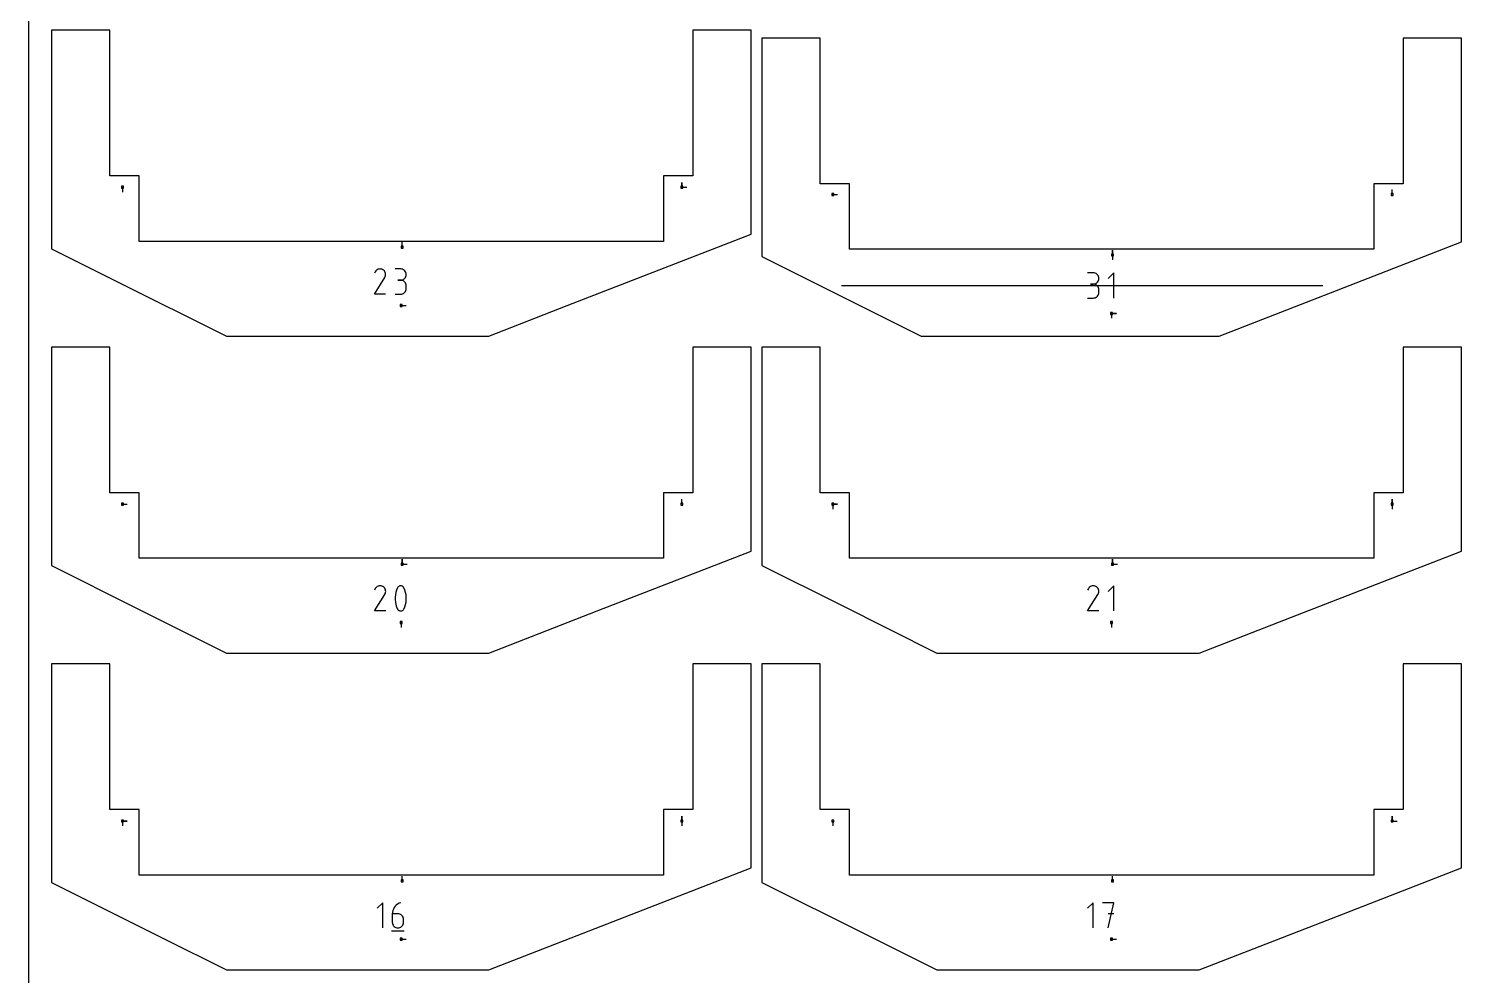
# Model space of a CAD drawing. Extents: x 0 to 800, y 0 to 1000.
# Drawn here: x 0 to 416.2, y 465.5 to 740.5 of the extents above; entities that cross this region are included whole.
import ezdxf

# ---------------------------------------------------------------- set-up
doc = ezdxf.new("R2010")
doc.units = 0

msp = doc.modelspace()

# ---------------------------------------------------------------- linework, layer by layer
at = {"layer": 'annotation', "color": 1}
for p, q in [((189.785636, 694.4519), (189.785636, 695.88065)), ((189.785636, 694.4519), (189.785636, 695.88065)), ((189.785636, 695.88065), (189.785636, 694.4519)), ((27.225626, 694.4519), (27.225626, 693.02315)), ((189.785636, 694.4519), (191.214386, 694.4519)), ((233.600639, 692.361903), (235.029389, 692.361903)), ((396.160649, 692.361903), (396.160649, 693.790653)), ((108.505631, 677.042316), (108.505631, 678.471066)), ((314.880644, 674.767323), (314.880644, 676.196073)), ((314.880644, 674.767323), (314.880644, 676.196073)), ((314.880644, 676.196073), (314.880644, 674.767323)), ((314.880644, 674.767323), (314.880644, 673.338573)), ((101.060707, 670.349608), (100.857582, 670.149203)), ((101.291476, 670.50874), (101.060707, 670.349608)), ((101.543712, 670.624995), (101.291476, 670.50874)), ((101.811237, 670.696768), (101.543712, 670.624995)), ((102.087875, 670.722453), (101.811237, 670.696768)), ((102.367446, 670.700447), (102.087875, 670.722453)), ((102.643773, 670.629144), (102.367446, 670.700447)), ((102.91068, 670.506939), (102.643773, 670.629144)), ((103.149398, 670.337426), (102.91068, 670.506939)), ((102.91068, 670.506939), (102.91068, 670.506939)), ((103.348993, 670.134011), (103.149398, 670.337426)), ((108.088151, 670.714144), (106.46356, 670.714144)), ((108.380337, 670.687918), (108.088151, 670.714144)), ((108.655274, 670.612338), (108.380337, 670.687918)), ((108.90839, 670.492054), (108.655274, 670.612338)), ((109.13511, 670.331712), (108.90839, 670.492054)), ((109.330863, 670.135963), (109.13511, 670.331712)), ((100.470353, 663.40664), (103.472702, 668.240037)), ((100.688281, 669.90913), (100.474941, 669.499886)), ((100.857582, 670.149203), (100.688281, 669.90913)), ((103.50769, 669.902928), (103.348993, 670.134011)), ((103.472702, 668.240037), (103.476292, 668.244478)), ((103.472702, 668.240037), (103.472702, 668.240037)), ((103.476292, 668.244478), (103.479733, 668.248957)), ((103.479733, 668.248957), (103.483051, 668.253512)), ((103.483051, 668.253512), (103.486266, 668.25818)), ((103.486266, 668.25818), (103.489402, 668.262999)), ((103.489402, 668.262999), (103.492482, 668.268007)), ((103.492482, 668.268007), (103.495527, 668.273241)), ((103.495527, 668.273241), (103.498561, 668.278739)), ((103.498561, 668.278739), (103.501606, 668.28454)), ((103.501606, 668.28454), (103.625573, 668.550706)), ((103.501606, 668.28454), (103.501606, 668.28454)), ((103.623712, 669.650413), (103.50769, 669.902928)), ((103.695287, 669.382698), (103.623712, 669.650413)), ((103.625573, 668.550706), (103.697992, 668.826611)), ((103.720638, 669.10602), (103.695287, 669.382698)), ((103.697992, 668.826611), (103.720638, 669.10602)), ((108.088151, 667.464964), (107.274708, 667.464964)), ((107.274708, 667.464964), (108.088151, 667.464964)), ((108.088151, 667.464964), (108.380337, 667.491196)), ((108.380337, 667.438738), (108.088151, 667.464964)), ((108.088151, 667.464964), (108.088151, 667.464964)), ((108.380337, 667.491196), (108.655274, 667.56682)), ((108.655274, 667.363158), (108.380337, 667.438738)), ((108.655274, 667.56682), (108.90839, 667.687224)), ((108.90839, 667.242873), (108.655274, 667.363158)), ((108.90839, 667.687224), (109.13511, 667.847798)), ((109.13511, 667.082532), (108.90839, 667.242873)), ((109.13511, 667.847798), (109.330863, 668.043932)), ((109.330863, 666.886782), (109.13511, 667.082532)), ((109.491075, 669.909453), (109.330863, 670.135963)), ((109.330863, 668.043932), (109.491075, 668.271014)), ((109.491075, 666.660273), (109.330863, 666.886782)), ((109.611174, 669.656832), (109.491075, 669.909453)), ((109.491075, 668.271014), (109.611174, 668.524435)), ((109.611174, 666.407651), (109.491075, 666.660273)), ((109.686587, 669.382747), (109.611174, 669.656832)), ((109.611174, 668.524435), (109.686587, 668.799583)), ((109.686587, 666.133567), (109.611174, 666.407651)), ((109.712741, 669.091848), (109.686587, 669.382747)), ((109.686587, 668.799583), (109.712741, 669.091848)), ((109.712741, 665.842668), (109.686587, 666.133567)), ((109.712741, 669.091848), (109.712741, 669.091848)), ((309.281333, 669.576647), (307.656743, 669.576647)), ((309.281333, 666.327467), (308.467891, 666.327467)), ((308.467891, 666.327467), (309.281333, 666.327467)), ((309.57352, 669.550421), (309.281333, 669.576647)), ((309.281333, 666.327467), (309.57352, 666.353699)), ((309.57352, 666.301241), (309.281333, 666.327467)), ((309.281333, 666.327467), (309.281333, 666.327467)), ((309.848457, 669.474842), (309.57352, 669.550421)), ((309.57352, 666.353699), (309.848457, 666.429323)), ((309.848457, 666.225661), (309.57352, 666.301241)), ((310.101572, 669.354557), (309.848457, 669.474842)), ((309.848457, 666.429323), (310.101572, 666.549727)), ((310.101572, 666.105377), (309.848457, 666.225661)), ((310.328293, 669.194216), (310.101572, 669.354557)), ((310.101572, 666.549727), (310.328293, 666.710301)), ((310.328293, 665.945035), (310.101572, 666.105377)), ((310.524046, 668.998466), (310.328293, 669.194216)), ((310.328293, 666.710301), (310.524046, 666.906435)), ((310.684258, 668.771956), (310.524046, 668.998466)), ((310.524046, 666.906435), (310.684258, 667.133517)), ((310.804357, 668.519335), (310.684258, 668.771956)), ((310.684258, 667.133517), (310.804357, 667.386938)), ((310.87977, 668.245251), (310.804357, 668.519335)), ((310.804357, 667.386938), (310.87977, 667.662086)), ((310.905924, 667.954351), (310.87977, 668.245251)), ((310.87977, 667.662086), (310.905924, 667.954351)), ((310.905924, 667.954351), (310.905924, 667.954351)), ((315.276053, 669.585135), (313.649627, 667.958251)), ((315.276053, 662.269203), (315.276053, 669.585135)), ((103.719534, 663.40664), (100.470353, 663.40664)), ((106.46356, 663.406929), (108.088151, 663.406929)), ((108.088151, 663.406929), (108.380337, 663.43314)), ((108.088151, 663.406929), (108.088151, 663.406929)), ((108.380337, 663.43314), (108.655274, 663.508682)), ((108.655274, 663.508682), (108.90839, 663.628918)), ((108.90839, 663.628918), (109.13511, 663.78921)), ((109.13511, 663.78921), (109.330863, 663.984922)), ((109.330863, 663.984922), (109.491075, 664.211416)), ((109.491075, 664.211416), (109.611174, 664.464056)), ((109.611174, 664.464056), (109.686587, 664.738205)), ((109.686587, 664.738205), (109.712741, 665.029225)), ((109.712741, 665.029225), (109.712741, 665.842668)), ((109.712741, 665.842668), (109.712741, 665.842668)), ((236.153232, 665.892664), (257.599799, 665.892721)), ((257.599799, 665.892721), (264.300713, 665.892582)), ((264.300713, 665.892582), (282.030077, 665.892625)), ((282.030077, 665.892625), (342.14852, 665.892627)), ((307.656743, 662.269433), (309.281333, 662.269433)), ((309.281333, 662.269433), (309.57352, 662.295644)), ((309.281333, 662.269433), (309.281333, 662.269433)), ((309.57352, 662.295644), (309.848457, 662.371185)), ((309.848457, 662.371185), (310.101572, 662.491421)), ((310.101572, 662.491421), (310.328293, 662.651713)), ((310.524046, 665.749286), (310.328293, 665.945035)), ((310.328293, 662.651713), (310.524046, 662.847425)), ((310.684258, 665.522776), (310.524046, 665.749286)), ((310.524046, 662.847425), (310.684258, 663.07392)), ((310.804357, 665.270155), (310.684258, 665.522776)), ((310.684258, 663.07392), (310.804357, 663.32656)), ((310.87977, 664.99607), (310.804357, 665.270155)), ((310.804357, 663.32656), (310.87977, 663.600708)), ((310.905924, 664.705171), (310.87977, 664.99607)), ((310.87977, 663.600708), (310.905924, 663.891729)), ((310.905924, 663.891729), (310.905924, 664.705171)), ((310.905924, 664.705171), (310.905924, 664.705171)), ((342.14852, 665.892627), (348.849239, 665.892591)), ((348.849239, 665.892591), (375.967279, 665.892545)), ((108.267506, 660.082524), (109.696256, 660.082524)), ((314.642519, 657.80753), (314.642518, 656.37878)), ((314.642519, 657.80753), (316.071269, 657.80753)), ((314.642519, 657.80753), (316.071269, 657.80753)), ((316.071269, 657.80753), (314.642519, 657.80753)), ((189.785636, 602.376897), (189.785636, 603.805647)), ((396.160648, 602.376897), (396.160648, 603.805647)), ((396.160648, 602.376897), (396.160648, 603.805647)), ((396.160648, 603.805647), (396.160648, 602.376897)), ((27.225626, 602.376897), (28.654376, 602.376897)), ((233.600639, 602.376897), (233.600638, 600.948147)), ((233.600639, 602.376897), (235.029389, 602.376897)), ((233.600639, 602.376897), (235.029389, 602.376897)), ((235.029389, 602.376897), (233.600639, 602.376897)), ((396.160648, 602.376897), (396.160648, 600.948147)), ((108.505631, 584.967313), (108.505631, 586.396063)), ((108.505631, 584.967313), (108.505631, 586.396063)), ((108.505631, 586.396063), (108.505631, 584.967313)), ((108.505631, 584.967313), (109.934381, 584.967313)), ((314.880643, 584.967313), (314.880643, 586.396063)), ((314.880643, 584.967313), (314.880643, 586.396063)), ((314.880643, 586.396063), (314.880643, 584.967313)), ((314.880643, 584.967313), (316.309393, 584.967313)), ((101.818417, 578.621765), (101.550891, 578.549992)), ((102.095054, 578.64745), (101.818417, 578.621765)), ((102.374625, 578.625444), (102.095054, 578.64745)), ((102.650953, 578.554141), (102.374625, 578.625444)), ((107.838196, 578.608462), (107.674111, 578.552046)), ((108.009952, 578.636481), (107.838196, 578.608462)), ((108.185479, 578.63481), (108.009952, 578.636481)), ((108.360882, 578.602152), (108.185479, 578.63481)), ((108.532263, 578.537212), (108.360882, 578.602152)), ((308.997627, 578.621765), (308.730102, 578.549992)), ((309.274264, 578.64745), (308.997627, 578.621765)), ((309.553836, 578.625444), (309.274264, 578.64745)), ((309.830163, 578.554141), (309.553836, 578.625444)), ((315.276605, 578.647628), (313.65018, 577.020744)), ((315.276605, 571.331697), (315.276605, 578.647628)), ((100.477533, 571.331637), (103.479882, 576.165034)), ((100.69546, 577.834127), (100.48212, 577.424883)), ((100.864762, 578.0742), (100.69546, 577.834127)), ((101.067886, 578.274605), (100.864762, 578.0742)), ((101.298655, 578.433737), (101.067886, 578.274605)), ((101.550891, 578.549992), (101.298655, 578.433737)), ((102.917859, 578.431936), (102.650953, 578.554141)), ((103.156578, 578.262422), (102.917859, 578.431936)), ((102.917859, 578.431936), (102.917859, 578.431936)), ((103.356173, 578.059007), (103.156578, 578.262422)), ((103.514869, 577.827925), (103.356173, 578.059007)), ((103.479882, 576.165034), (103.483471, 576.169475)), ((103.479882, 576.165034), (103.479882, 576.165034)), ((103.483471, 576.169475), (103.486913, 576.173954)), ((103.486913, 576.173954), (103.49023, 576.178509)), ((103.49023, 576.178509), (103.493445, 576.183177)), ((103.493445, 576.183177), (103.496581, 576.187995)), ((103.496581, 576.187995), (103.499661, 576.193003)), ((103.499661, 576.193003), (103.502706, 576.198237)), ((103.502706, 576.198237), (103.50574, 576.203736)), ((103.50574, 576.203736), (103.508786, 576.209537)), ((103.508786, 576.209537), (103.632752, 576.475703)), ((103.508786, 576.209537), (103.508786, 576.209537)), ((103.630892, 577.575409), (103.514869, 577.827925)), ((103.702466, 577.307695), (103.630892, 577.575409)), ((103.632752, 576.475703), (103.705171, 576.751607)), ((103.727817, 577.031016), (103.702466, 577.307695)), ((103.705171, 576.751607), (103.727817, 577.031016)), ((106.541402, 576.037888), (106.471292, 575.337254)), ((106.471292, 575.337254), (106.471292, 574.633728)), ((106.471292, 574.633728), (106.541402, 573.93272)), ((106.681624, 576.730219), (106.541402, 576.037888)), ((106.891955, 577.408834), (106.681624, 576.730219)), ((107.172397, 578.068324), (106.891955, 577.408834)), ((107.266837, 578.225373), (107.172397, 578.068324)), ((107.172397, 578.068324), (107.172397, 578.068324)), ((107.384534, 578.359206), (107.266837, 578.225373)), ((107.521591, 578.468529), (107.384534, 578.359206)), ((107.674111, 578.552046), (107.521591, 578.468529)), ((108.597871, 578.502736), (108.532263, 578.537212)), ((108.532263, 578.537212), (108.532263, 578.537212)), ((108.660828, 578.463135), (108.597871, 578.502736)), ((108.720828, 578.418724), (108.660828, 578.463135)), ((108.777565, 578.369816), (108.720828, 578.418724)), ((108.830734, 578.316723), (108.777565, 578.369816)), ((108.880029, 578.25976), (108.830734, 578.316723)), ((108.925144, 578.199241), (108.880029, 578.25976)), ((108.965773, 578.135477), (108.925144, 578.199241)), ((109.00161, 578.068783), (108.965773, 578.135477)), ((109.283411, 577.407934), (109.00161, 578.068783)), ((109.00161, 578.068783), (109.00161, 578.068783)), ((109.494763, 576.728299), (109.283411, 577.407934)), ((109.635663, 576.035288), (109.494763, 576.728299)), ((109.706114, 575.334314), (109.635663, 576.035288)), ((109.635663, 573.93012), (109.706114, 574.630788)), ((109.706114, 574.630788), (109.706114, 575.334314)), ((307.656743, 571.331637), (310.659092, 576.165034)), ((307.87467, 577.834127), (307.661331, 577.424883)), ((308.043972, 578.0742), (307.87467, 577.834127)), ((308.247097, 578.274605), (308.043972, 578.0742)), ((308.477866, 578.433737), (308.247097, 578.274605)), ((308.730102, 578.549992), (308.477866, 578.433737)), ((310.097069, 578.431936), (309.830163, 578.554141)), ((310.335788, 578.262422), (310.097069, 578.431936)), ((310.097069, 578.431936), (310.097069, 578.431936)), ((310.535383, 578.059007), (310.335788, 578.262422)), ((310.69408, 577.827925), (310.535383, 578.059007)), ((310.659092, 576.165034), (310.662681, 576.169475)), ((310.659092, 576.165034), (310.659092, 576.165034)), ((310.662681, 576.169475), (310.666123, 576.173954)), ((310.666123, 576.173954), (310.669441, 576.178509)), ((310.669441, 576.178509), (310.672656, 576.183177)), ((310.672656, 576.183177), (310.675792, 576.187995)), ((310.675792, 576.187995), (310.678871, 576.193003)), ((310.678871, 576.193003), (310.681917, 576.198237)), ((310.681917, 576.198237), (310.684951, 576.203736)), ((310.684951, 576.203736), (310.687996, 576.209537)), ((310.687996, 576.209537), (310.811963, 576.475703)), ((310.687996, 576.209537), (310.687996, 576.209537)), ((310.810102, 577.575409), (310.69408, 577.827925)), ((310.881677, 577.307695), (310.810102, 577.575409)), ((310.811963, 576.475703), (310.884382, 576.751607)), ((310.907028, 577.031016), (310.881677, 577.307695)), ((310.884382, 576.751607), (310.907028, 577.031016)), ((103.726713, 571.331637), (100.477533, 571.331637)), ((106.541402, 573.93272), (106.681624, 573.239642)), ((106.681624, 573.239642), (106.891955, 572.559904)), ((106.891955, 572.559904), (107.172397, 571.898919)), ((107.172397, 571.898919), (107.172397, 571.898919)), ((107.172397, 571.898919), (107.208104, 571.832358)), ((107.208104, 571.832358), (107.248433, 571.768912)), ((107.248433, 571.768912), (107.293213, 571.708774)), ((107.293213, 571.708774), (107.342276, 571.652137)), ((107.342276, 571.652137), (107.395451, 571.599192)), ((107.395451, 571.599192), (107.452568, 571.550134)), ((107.452568, 571.550134), (107.513457, 571.505153)), ((107.513457, 571.505153), (107.577949, 571.464443)), ((107.577949, 571.464443), (107.645873, 571.428196)), ((107.645873, 571.428196), (107.645873, 571.428196)), ((107.645873, 571.428196), (107.815904, 571.364634)), ((107.815904, 571.364634), (107.990286, 571.333055)), ((107.990286, 571.333055), (108.165075, 571.332172)), ((108.165075, 571.332172), (108.33633, 571.360697)), ((108.33633, 571.360697), (108.500108, 571.417343)), ((108.500108, 571.417343), (108.652467, 571.500822)), ((108.652467, 571.500822), (108.789466, 571.609845)), ((108.789466, 571.609845), (108.90716, 571.743127)), ((108.90716, 571.743127), (109.00161, 571.899378)), ((109.00161, 571.899378), (109.283411, 572.559004)), ((109.00161, 571.899378), (109.00161, 571.899378)), ((109.283411, 572.559004), (109.494763, 573.237721)), ((109.494763, 573.237721), (109.635663, 573.93012)), ((310.905923, 571.331637), (307.656743, 571.331637)), ((108.267506, 568.00752), (108.267506, 566.57877)), ((314.642519, 568.00752), (314.642518, 566.57877)), ((27.225626, 510.301893), (28.654376, 510.301893)), ((27.225626, 510.301893), (28.654376, 510.301893)), ((28.654376, 510.301893), (27.225626, 510.301893)), ((27.225626, 510.301893), (27.225626, 508.873143)), ((189.785636, 510.301893), (189.785636, 511.730643)), ((189.785636, 510.301893), (189.785636, 511.730643)), ((189.785636, 511.730643), (189.785636, 510.301893)), ((189.785636, 510.301893), (189.785636, 508.873143)), ((233.600639, 510.301893), (233.600638, 508.873143)), ((396.160648, 510.301893), (396.160648, 511.730643)), ((396.160648, 510.301893), (396.160648, 511.730643)), ((396.160648, 511.730643), (396.160648, 510.301893)), ((396.160648, 510.301893), (397.589398, 510.301893)), ((108.505631, 492.89231), (108.505631, 494.321059)), ((314.880643, 492.89231), (314.880643, 494.321059)), ((102.908386, 486.572625), (101.28196, 484.945741)), ((102.908386, 479.256693), (102.908386, 486.572625)), ((105.687603, 483.809227), (105.651631, 483.314728)), ((105.651631, 483.314728), (105.651631, 480.883119)), ((107.276221, 483.314728), (105.651631, 483.314728)), ((105.792599, 484.284343), (105.687603, 483.809227)), ((105.962234, 484.734186), (105.792599, 484.284343)), ((106.192124, 485.152865), (105.962234, 484.734186)), ((106.477885, 485.534489), (106.192124, 485.152865)), ((106.815133, 485.873168), (106.477885, 485.534489)), ((107.199483, 486.163011), (106.815133, 485.873168)), ((107.626553, 486.398127), (107.199483, 486.163011)), ((107.568407, 483.288653), (107.276221, 483.314728)), ((107.843345, 483.213451), (107.568407, 483.288653)), ((108.091957, 486.572625), (107.626553, 486.398127)), ((108.09646, 483.093657), (107.843345, 483.213451)), ((108.091957, 486.572625), (108.091957, 486.572625)), ((108.32318, 482.933806), (108.09646, 483.093657)), ((108.518933, 482.738434), (108.32318, 482.933806)), ((309.281333, 486.572625), (307.654908, 484.945741)), ((309.281333, 479.256693), (309.281333, 486.572625)), ((315.277659, 486.572625), (312.024349, 486.572625)), ((313.651233, 479.256693), (315.277659, 486.572625)), ((315.277659, 483.314728), (313.651233, 483.314728)), ((105.651631, 480.883119), (105.651631, 480.883119)), ((105.651631, 480.883119), (105.67786, 480.590869)), ((105.67786, 480.590869), (105.753462, 480.315763)), ((105.753462, 480.315763), (105.873806, 480.062404)), ((105.873806, 480.062404), (106.034264, 479.835394)), ((106.034264, 479.835394), (106.230205, 479.639336)), ((106.230205, 479.639336), (106.457001, 479.478835)), ((106.457001, 479.478835), (106.710022, 479.358491)), ((106.710022, 479.358491), (106.984639, 479.28291)), ((106.984639, 479.28291), (107.276221, 479.256693)), ((107.276221, 479.256693), (107.568407, 479.28291)), ((107.276221, 479.256693), (107.276221, 479.256693)), ((107.568407, 479.28291), (107.843345, 479.358491)), ((107.843345, 479.358491), (108.09646, 479.478835)), ((108.09646, 479.478835), (108.32318, 479.639336)), ((108.32318, 479.639336), (108.518933, 479.835394)), ((108.679145, 482.512076), (108.518933, 482.738434)), ((108.518933, 479.835394), (108.679145, 480.062404)), ((108.799244, 482.259266), (108.679145, 482.512076)), ((108.679145, 480.062404), (108.799244, 480.315763)), ((108.874657, 481.984539), (108.799244, 482.259266)), ((108.799244, 480.315763), (108.874657, 480.590869)), ((108.900811, 481.692431), (108.874657, 481.984539)), ((108.874657, 480.590869), (108.900811, 480.883119)), ((108.900811, 480.883119), (108.900811, 481.692431)), ((108.900811, 481.692431), (108.900811, 481.692431)), ((105.448155, 478.342202), (109.106121, 478.342202)), ((108.267506, 475.932517), (109.696256, 475.932517)), ((314.642519, 475.932517), (316.071268, 475.932517))]:
    msp.add_line(p, q, dxfattribs=at)
at = {"layer": 'boundary', "color": 5}
for p, q in [((18.067497, 740.092527), (6.6675, 740.092527)), ((6.6675, 740.092527), (6.6675, 712.494552)), ((23.600829, 740.092527), (18.067497, 740.092527)), ((23.60083, 712.975859), (23.600829, 740.092527)), ((202.794782, 740.092527), (192.934171, 740.092527)), ((192.934171, 740.092527), (192.934171, 712.975859)), ((209.867512, 740.092527), (202.794782, 740.092527)), ((209.867512, 714.564401), (209.867512, 740.092527)), ((228.515236, 737.817533), (213.042512, 737.817533)), ((213.042512, 737.817533), (213.042513, 726.111452)), ((229.975842, 737.817533), (228.515236, 737.817533)), ((229.975842, 699.500865), (229.975842, 737.817533)), ((413.242523, 737.817533), (399.309183, 737.817533)), ((399.309183, 737.817533), (399.309183, 699.500865)), ((416.242525, 737.817533), (413.242523, 737.817533)), ((416.242524, 726.989408), (416.242525, 737.817533)), ((213.042513, 726.111452), (213.042513, 674.317527)), ((416.242525, 678.550863), (416.242524, 726.989408)), ((6.6675, 712.494552), (6.6675, 676.59252)), ((23.600829, 697.759191), (23.60083, 712.975859)), ((192.934171, 712.975859), (192.934171, 697.759191)), ((209.867512, 680.825856), (209.867512, 714.564401)), ((229.975842, 695.484198), (229.975842, 699.500865)), ((399.309183, 699.500865), (399.309183, 695.484198)), ((26.804339, 697.759191), (23.600829, 697.759191)), ((32.0675, 697.759191), (26.804339, 697.759191)), ((32.0675, 691.209191), (32.0675, 697.759191)), ((189.730665, 697.759191), (184.467512, 697.759191)), ((184.467512, 697.759191), (184.467512, 685.259191)), ((192.934171, 697.759191), (189.730665, 697.759191)), ((230.821456, 695.484198), (229.975842, 695.484198)), ((238.442513, 695.484198), (230.821456, 695.484198)), ((238.442513, 694.534197), (238.442513, 695.484198)), ((398.46357, 695.484198), (390.842525, 695.484198)), ((390.842525, 695.484198), (390.842525, 677.384199)), ((399.309183, 695.484198), (398.46357, 695.484198)), ((32.0675, 678.709191), (32.0675, 691.209191)), ((238.442512, 676.434198), (238.442513, 694.534197)), ((184.467512, 685.259191), (184.467512, 678.709191)), ((132.067506, 678.709191), (32.0675, 678.709191)), ((184.467512, 678.709191), (132.067506, 678.709191)), ((156.479046, 660.063677), (209.867512, 680.825856)), ((345.892503, 651.192524), (416.242525, 678.550863)), ((6.6675, 676.59252), (25.430835, 667.210854)), ((213.042513, 674.317527), (216.125848, 672.775859)), ((383.242519, 676.434198), (238.442512, 676.434198)), ((390.842525, 676.434198), (383.242519, 676.434198)), ((390.842525, 677.384199), (390.842525, 676.434198)), ((216.125848, 672.775859), (259.292525, 651.192523)), ((25.430835, 667.210854), (57.4675, 651.192524)), ((133.667506, 651.192523), (156.479046, 660.063677)), ((57.4675, 651.192524), (82.180003, 651.192523)), ((82.180003, 651.192523), (133.667506, 651.192523)), ((259.292525, 651.192523), (263.005887, 651.192524)), ((263.005887, 651.192524), (263.903911, 651.192524)), ((263.903911, 651.192524), (266.28002, 651.192525)), ((266.28002, 651.192525), (340.324768, 651.192524)), ((340.324768, 651.192524), (341.222792, 651.192525)), ((341.222792, 651.192525), (345.892503, 651.192524)), ((16.540225, 648.017523), (6.6675, 648.017523)), ((6.6675, 648.017523), (6.6675, 614.460089)), ((23.600829, 648.017523), (16.540225, 648.017523)), ((23.60083, 625.100856), (23.600829, 648.017523)), ((201.267508, 648.017523), (192.934171, 648.017523)), ((192.934171, 648.017523), (192.934171, 625.100856)), ((209.867512, 648.017523), (201.267508, 648.017523)), ((209.867512, 616.976898), (209.867512, 648.017523)), ((223.424328, 648.017523), (213.042512, 648.017523)), ((213.042512, 648.017523), (213.042512, 616.446576)), ((229.975842, 648.017523), (223.424328, 648.017523)), ((229.975842, 623.700856), (229.975842, 648.017523)), ((408.151612, 648.017523), (399.309183, 648.017523)), ((399.309183, 648.017523), (399.309183, 623.700856)), ((416.242525, 648.017523), (408.151612, 648.017523)), ((416.242525, 618.814398), (416.242525, 648.017523)), ((23.600829, 605.684188), (23.60083, 625.100856)), ((192.934171, 625.100856), (192.934171, 605.684188)), ((229.975842, 605.684188), (229.975842, 623.700856)), ((399.309183, 623.700856), (399.309183, 605.684188)), ((209.867512, 588.750852), (209.867512, 616.976898)), ((213.042512, 616.446576), (213.042513, 584.517517)), ((416.242524, 588.750852), (416.242525, 618.814398)), ((6.6675, 614.460089), (6.6675, 584.517517)), ((27.68855, 605.684188), (23.600829, 605.684188)), ((32.0675, 605.684188), (27.68855, 605.684188)), ((32.0675, 597.034188), (32.0675, 605.684188)), ((188.846455, 605.684188), (184.467512, 605.684188)), ((184.467512, 605.684188), (184.467512, 595.284188)), ((192.934171, 605.684188), (188.846455, 605.684188)), ((233.768826, 605.684188), (229.975842, 605.684188)), ((238.442512, 605.684188), (233.768826, 605.684188)), ((238.442513, 597.734188), (238.442512, 605.684188)), ((390.842525, 605.684188), (390.842524, 594.584188)), ((395.516204, 605.684188), (390.842525, 605.684188)), ((399.309183, 605.684188), (395.516204, 605.684188)), ((32.0675, 586.634188), (32.0675, 597.034188)), ((184.467512, 595.284188), (184.467512, 586.634188)), ((238.442513, 586.634188), (238.442513, 597.734188)), ((390.842524, 594.584188), (390.842524, 586.634188)), ((165.202123, 571.380981), (209.867512, 588.750852)), ((368.669443, 570.250212), (416.242524, 588.750852)), ((6.6675, 584.517517), (31.310835, 572.195852)), ((115.267506, 586.634188), (32.0675, 586.634188)), ((184.467512, 586.634188), (115.267506, 586.634188)), ((213.042513, 584.517517), (235.725847, 573.175851)), ((327.242519, 586.634188), (238.442513, 586.634188)), ((390.842524, 586.634188), (327.242519, 586.634188)), ((31.310835, 572.195852), (57.4675, 559.11752)), ((133.667506, 559.11752), (165.202123, 571.380981)), ((235.725847, 573.175851), (263.842512, 559.11752)), ((340.042518, 559.11752), (368.669443, 570.250212)), ((57.4675, 559.11752), (91.630003, 559.11752)), ((91.630003, 559.11752), (133.667506, 559.11752)), ((263.842512, 559.11752), (294.855015, 559.11752)), ((294.855015, 559.11752), (340.042518, 559.11752)), ((14.503862, 555.94252), (6.6675, 555.94252)), ((6.6675, 555.94252), (6.6675, 514.439139)), ((23.600829, 555.94252), (14.503862, 555.94252)), ((23.60083, 538.625852), (23.600829, 555.94252)), ((199.231144, 555.94252), (192.934171, 555.94252)), ((192.934171, 555.94252), (192.934171, 538.625852)), ((209.867512, 555.94252), (199.231144, 555.94252)), ((209.867512, 517.551894), (209.867512, 555.94252)), ((221.387965, 555.94252), (213.042512, 555.94252)), ((213.042512, 555.94252), (213.042512, 516.425626)), ((229.975842, 555.94252), (221.387965, 555.94252)), ((229.975842, 537.225852), (229.975842, 555.94252)), ((406.115247, 555.94252), (399.309183, 555.94252)), ((399.309183, 555.94252), (399.309183, 537.225852)), ((416.242525, 555.94252), (406.115247, 555.94252)), ((416.242525, 519.389394), (416.242525, 555.94252)), ((23.600829, 513.609184), (23.60083, 538.625852)), ((192.934171, 538.625852), (192.934171, 513.609184)), ((229.975842, 513.609184), (229.975842, 537.225852)), ((399.309183, 537.225852), (399.309183, 513.609184)), ((209.867512, 496.675849), (209.867512, 517.551894)), ((213.042512, 516.425626), (213.042513, 492.442514)), ((416.242524, 496.675849), (416.242525, 519.389394)), ((6.6675, 514.439139), (6.6675, 492.442514)), ((28.867498, 513.609184), (23.600829, 513.609184)), ((32.0675, 513.609185), (28.867498, 513.609184)), ((32.0675, 502.159185), (32.0675, 513.609185)), ((187.667509, 513.609185), (184.467512, 513.609184)), ((184.467512, 513.609184), (184.467512, 506.009184)), ((192.934171, 513.609184), (187.667509, 513.609185)), ((234.947774, 513.609184), (229.975842, 513.609184)), ((238.442512, 513.609185), (234.947774, 513.609184)), ((238.442513, 502.859185), (238.442512, 513.609185)), ((390.842525, 513.609184), (390.842524, 505.309184)), ((394.337258, 513.609185), (390.842525, 513.609184)), ((399.309183, 513.609184), (394.337258, 513.609185)), ((184.467512, 506.009184), (184.467512, 494.559184)), ((390.842524, 505.309184), (390.842524, 494.559184)), ((32.0675, 494.559185), (32.0675, 502.159185)), ((238.442513, 494.559185), (238.442513, 502.859185)), ((176.832892, 483.829054), (209.867512, 496.675849)), ((380.300212, 482.698285), (416.242524, 496.675849)), ((6.6675, 492.442514), (39.150834, 476.200849)), ((92.867506, 494.559185), (32.0675, 494.559185)), ((184.467512, 494.559184), (92.867506, 494.559185)), ((213.042513, 492.442514), (243.565847, 477.180849)), ((304.842519, 494.559185), (238.442513, 494.559185)), ((390.842524, 494.559184), (304.842519, 494.559185)), ((133.667506, 467.042517), (176.832892, 483.829054)), ((340.042518, 467.042517), (380.300212, 482.698285)), ((39.150834, 476.200849), (57.4675, 467.042517)), ((243.565847, 477.180849), (263.842512, 467.042517)), ((57.4675, 467.042517), (104.230004, 467.042517)), ((104.230004, 467.042517), (133.667506, 467.042517)), ((263.842512, 467.042517), (307.455016, 467.042517)), ((307.455016, 467.042517), (340.042518, 467.042517))]:
    msp.add_line(p, q, dxfattribs=at)
at = {"layer": 'frame', "color": 5}
msp.add_line((0, 1000), (0, 0), dxfattribs=at)
at = {"layer": 'hole', "color": 5}
for p, q in [((27.511376, 694.73765), (26.939876, 694.73765)), ((26.939876, 694.73765), (26.939876, 694.16615)), ((26.939876, 694.16615), (27.511376, 694.16615)), ((27.511376, 694.16615), (27.511376, 694.73765)), ((190.071386, 694.73765), (189.499886, 694.73765)), ((189.499886, 694.73765), (189.499886, 694.16615)), ((189.499886, 694.16615), (190.071386, 694.16615)), ((190.071386, 694.16615), (190.071386, 694.73765)), ((233.886389, 692.647653), (233.314889, 692.647653)), ((233.314889, 692.647653), (233.314889, 692.076153)), ((233.314889, 692.076153), (233.886389, 692.076153)), ((233.886389, 692.076153), (233.886389, 692.647653)), ((396.446399, 692.647653), (395.874899, 692.647653)), ((395.874899, 692.647653), (395.874899, 692.076153)), ((395.874899, 692.076153), (396.446399, 692.076153)), ((396.446399, 692.076153), (396.446399, 692.647653)), ((108.791381, 677.328066), (108.219881, 677.328066)), ((108.219881, 677.328066), (108.219881, 676.756566)), ((108.219881, 676.756566), (108.791381, 676.756566)), ((108.791381, 676.756566), (108.791381, 677.328066)), ((315.166394, 675.053073), (314.594894, 675.053073)), ((314.594894, 675.053073), (314.594894, 674.481573)), ((314.594894, 674.481573), (315.166394, 674.481573)), ((315.166394, 674.481573), (315.166394, 675.053073)), ((108.553256, 660.368274), (107.981756, 660.368274)), ((107.981756, 660.368274), (107.981756, 659.796774)), ((107.981756, 659.796774), (108.553256, 659.796774)), ((108.553256, 659.796774), (108.553256, 660.368274)), ((314.928269, 658.09328), (314.356769, 658.09328)), ((314.356769, 658.09328), (314.356769, 657.52178)), ((314.928269, 657.52178), (314.928269, 658.09328)), ((314.356769, 657.52178), (314.928269, 657.52178)), ((27.511376, 602.662647), (26.939876, 602.662647)), ((26.939876, 602.662647), (26.939876, 602.091147)), ((26.939876, 602.091147), (27.511376, 602.091147)), ((27.511376, 602.091147), (27.511376, 602.662647)), ((190.071386, 602.662647), (189.499886, 602.662647)), ((189.499886, 602.662647), (189.499886, 602.091147)), ((189.499886, 602.091147), (190.071386, 602.091147)), ((190.071386, 602.091147), (190.071386, 602.662647)), ((233.886389, 602.662647), (233.314889, 602.662647)), ((233.314889, 602.662647), (233.314889, 602.091147)), ((233.314889, 602.091147), (233.886389, 602.091147)), ((233.886389, 602.091147), (233.886389, 602.662647)), ((396.446398, 602.662647), (395.874898, 602.662647)), ((395.874898, 602.662647), (395.874898, 602.091147)), ((395.874898, 602.091147), (396.446398, 602.091147)), ((396.446398, 602.091147), (396.446398, 602.662647)), ((108.791381, 585.253063), (108.219881, 585.253063)), ((108.219881, 585.253063), (108.219881, 584.681563)), ((108.219881, 584.681563), (108.791381, 584.681563)), ((108.791381, 584.681563), (108.791381, 585.253063)), ((315.166393, 585.253063), (314.594893, 585.253063)), ((314.594893, 585.253063), (314.594893, 584.681563)), ((314.594893, 584.681563), (315.166393, 584.681563)), ((315.166393, 584.681563), (315.166393, 585.253063)), ((108.553256, 568.29327), (107.981756, 568.29327)), ((107.981756, 568.29327), (107.981756, 567.72177)), ((107.981756, 567.72177), (108.553256, 567.72177)), ((108.553256, 567.72177), (108.553256, 568.29327)), ((314.928269, 568.29327), (314.356769, 568.29327)), ((314.356769, 568.29327), (314.356769, 567.72177)), ((314.356769, 567.72177), (314.928269, 567.72177)), ((314.928269, 567.72177), (314.928269, 568.29327)), ((27.511376, 510.587643), (26.939876, 510.587643)), ((26.939876, 510.587643), (26.939876, 510.016143)), ((26.939876, 510.016143), (27.511376, 510.016143)), ((27.511376, 510.016143), (27.511376, 510.587643)), ((190.071386, 510.587643), (189.499886, 510.587643)), ((189.499886, 510.587643), (189.499886, 510.016143)), ((189.499886, 510.016143), (190.071386, 510.016143)), ((190.071386, 510.016143), (190.071386, 510.587643)), ((233.886389, 510.587643), (233.314889, 510.587643)), ((233.314889, 510.587643), (233.314889, 510.016143)), ((233.314889, 510.016143), (233.886389, 510.016143)), ((233.886389, 510.016143), (233.886389, 510.587643)), ((396.446398, 510.587643), (395.874898, 510.587643)), ((395.874898, 510.587643), (395.874898, 510.016143)), ((395.874898, 510.016143), (396.446398, 510.016143)), ((396.446398, 510.016143), (396.446398, 510.587643)), ((108.791381, 493.17806), (108.219881, 493.17806)), ((108.219881, 493.17806), (108.219881, 492.60656)), ((108.219881, 492.60656), (108.791381, 492.60656)), ((108.791381, 492.60656), (108.791381, 493.17806)), ((315.166393, 493.17806), (314.594893, 493.17806)), ((314.594893, 493.17806), (314.594893, 492.60656)), ((314.594893, 492.60656), (315.166393, 492.60656)), ((315.166393, 492.60656), (315.166393, 493.17806)), ((108.553256, 476.218267), (107.981756, 476.218267)), ((107.981756, 476.218267), (107.981756, 475.646767)), ((107.981756, 475.646767), (108.553256, 475.646767)), ((108.553256, 475.646767), (108.553256, 476.218267)), ((314.928269, 476.218267), (314.356769, 476.218267)), ((314.356769, 476.218267), (314.356769, 475.646767)), ((314.356769, 475.646767), (314.928269, 475.646767)), ((314.928269, 475.646767), (314.928269, 476.218267))]:
    msp.add_line(p, q, dxfattribs=at)

doc.saveas('drawing.dxf')
